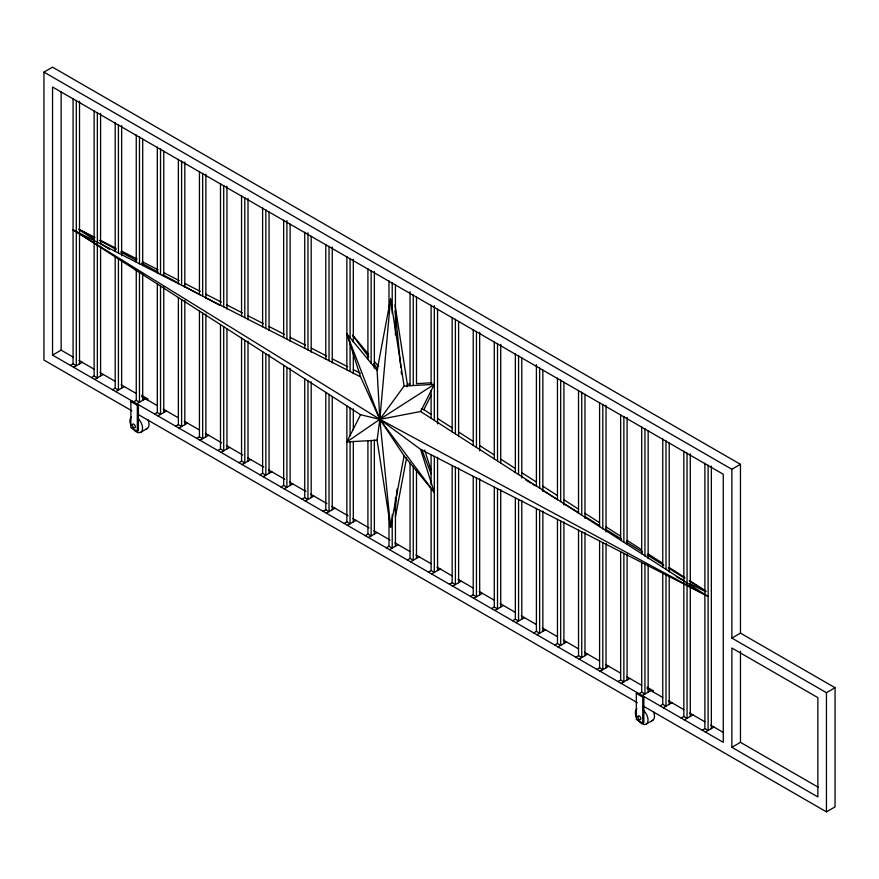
<?xml version="1.0" encoding="UTF-8"?>
<svg xmlns="http://www.w3.org/2000/svg" width="879" height="879" viewBox="0 0 879 879"><rect width="100%" height="100%" fill="white"/><g stroke="black" fill="none" stroke-linecap="round" stroke-linejoin="round"><path stroke-width="1.32" d="M377.091 440.203L346.864 441.928L379.849 419.327L404.098 386.046L390.595 298.937L379.849 419.327L377.091 440.203L390.595 527.312L404.098 455.805L379.849 419.327L360.566 376.849L346.864 333.822L377.091 370.455L379.849 419.327L390.595 527.312M395.143 510.567L397.077 488.922M406.977 386.793L407.329 384.189L395.023 304.881M377.091 370.455L390.595 298.937M395.429 516.918L406.57 457.959M346.864 441.928L360.566 414.723L379.849 419.327L708.111 596.445L420.623 411.526L379.849 419.327L73.067 229.804L360.566 376.849M420.623 411.526L434.325 384.321L404.098 386.046M421.283 409.054L423.854 409.669L431.248 394.979M434.325 384.321L379.849 419.327L434.325 492.427L420.623 449.4L379.849 419.327L346.864 333.822M131.949 410.878L43.95 360.071L43.95 72.122L52.553 67.156L740.459 464.321L740.459 633.122L835.05 687.73L835.05 806.878L826.447 811.844L643.307 706.112M52.553 355.105L723.263 742.337L723.263 474.253L52.553 87.021L52.553 355.105L61.145 350.139L73.034 357.006M70.386 365.4L73.067 363.851L76.297 365.708L76.297 100.36M73.605 367.268L82.208 362.302M91.449 377.563L94.13 376.014L97.36 377.871L97.36 112.512M94.668 379.42L103.272 374.454M112.501 389.716L115.193 388.166L118.423 390.034L118.423 258.975M115.731 391.584L124.335 386.617M130.883 401.571L137.333 405.296L138.399 404.67L138.399 430.732L137.333 431.358L130.883 427.633L130.883 401.571L131.96 400.945M133.564 401.879L136.256 400.33L139.475 402.186L139.475 272.523M136.794 403.747L145.387 398.78M147.002 399.703L148.079 399.088L141.629 395.363M154.627 414.042L157.319 412.493L160.538 414.35L160.538 286.071M157.857 415.899L166.45 410.932M141.003 432.116L147.452 428.392M175.69 426.194L178.371 424.645L181.601 426.513L181.601 299.618M178.909 428.062L187.513 423.096M196.753 438.357L199.434 436.808L202.664 438.665L202.664 313.166M199.972 440.214L208.576 435.259M217.805 450.52L220.497 448.96L223.716 450.828L223.716 326.702M221.036 452.377L229.628 447.411M238.868 462.673L241.56 461.123L244.78 462.991L244.78 340.25M242.099 464.541L250.691 459.574M259.931 474.836L262.612 473.287L265.843 475.143L265.843 353.797M263.151 476.693L271.754 471.737M280.994 486.999L283.675 485.439L286.906 487.307L286.906 367.345M284.214 488.856L292.817 483.889M302.046 499.151L304.738 497.602L307.969 499.459L307.969 380.893M305.277 501.019L313.88 496.053M323.109 511.314L325.801 509.765L329.021 511.622L329.021 394.44M326.34 513.171L334.932 508.216M344.172 523.477L346.864 521.917L350.084 523.785L350.084 441.752M347.403 525.334L355.995 520.368M365.235 535.63L367.916 534.08L371.147 535.937L371.147 440.544M368.455 537.498L377.058 532.531M386.299 547.793L388.979 546.244L392.21 548.1L392.21 514.665M389.518 549.65L398.121 544.683M407.351 559.945L410.043 558.396L413.262 560.264L413.262 466.914M410.581 561.813L419.173 556.846M428.414 572.108L431.106 570.559L434.325 572.416L434.325 456.41M431.644 573.976L440.236 569.01M449.477 584.271L452.169 582.722L455.388 584.579L455.388 467.178M452.696 586.128L461.299 581.162M470.54 596.423L473.221 594.874L476.451 596.742L476.451 477.956M473.759 598.291L482.362 593.325M43.95 72.122L731.866 469.287L740.459 464.321M491.603 608.587L494.284 607.037L497.514 608.894L497.514 488.724M494.822 610.444L503.425 605.488M512.655 620.75L515.347 619.19L518.566 621.057L518.566 499.503M515.885 622.607L524.477 617.64M533.718 632.902L536.41 631.353L539.629 633.221L539.629 510.27M536.948 634.77L545.54 629.803M554.781 645.065L557.462 643.516L560.692 645.373L560.692 521.038M558 646.922L566.603 641.967M575.844 657.228L578.525 655.668L581.755 657.536L581.755 531.817M579.063 659.085L587.666 654.119M596.896 669.38L599.588 667.831L602.807 669.688L602.807 542.585M600.126 671.248L608.718 666.282M617.959 681.544L620.651 679.994L623.87 681.851L623.87 553.352M621.189 683.401L629.782 678.445M636.33 693.388L642.78 697.113L643.857 696.498L643.857 722.56L642.78 723.175L636.33 719.451L636.33 693.388L637.407 692.773M731.866 469.287L731.866 638.077L740.459 633.122M639.022 693.707L641.714 692.147L644.933 694.014L644.933 564.131M642.241 695.564L650.845 690.597M652.46 691.531L653.536 690.905L647.087 687.191M660.085 705.859L662.766 704.31L665.996 706.167L665.996 574.899M663.304 707.727L671.908 702.76M646.461 723.933L652.91 720.209M681.148 718.022L683.829 716.473L687.059 718.33L687.059 452.982M684.367 719.879L692.971 714.913M702.2 730.174L704.892 728.625L708.111 730.493L708.111 465.134M705.43 732.042L714.023 727.076M731.866 747.304L817.855 796.945L817.855 697.651L731.866 648.01L731.866 747.304L740.459 742.337L818.206 787.221M731.866 638.077L826.447 692.696L835.05 687.73M407.329 384.189L409.702 384.046M431.776 382.783L416.492 383.662L416.492 297.179M79.517 229.595L94.976 237.506M100.58 240.363L116.039 248.274M121.643 251.141L137.102 259.041M142.706 261.909L158.165 269.82M163.769 272.677L179.217 280.588M184.821 283.456L200.28 291.356M205.884 294.223L221.343 302.134M226.947 305.002L242.406 312.902M248.01 315.77L263.469 323.67M269.062 326.538L284.521 334.449M290.125 337.316L305.584 345.216M311.188 348.084L326.647 355.995M332.251 358.852L347.71 366.763M353.314 369.63L360.291 373.201M676.358 576.69L683.488 580.338M690.279 583.81L705.738 591.721M420.623 449.4L708.111 596.445M78.714 229.243L94.405 237.715M99.228 240.319L116.127 249.438M120.61 251.954L136.641 260.503M141.464 263.107L158.363 272.226M162.901 274.764L178.876 283.291M183.711 285.895L200.357 294.959M205.192 297.563L219.915 305.431M78.989 360.434L94.097 369.169M100.041 372.597L115.16 381.321M121.104 384.76L136.223 393.484M141.629 396.605L157.286 405.648M163.23 409.076L178.338 417.8M184.282 421.239L199.401 429.963M205.345 433.391L221.651 442.807M226.408 445.554L242.714 454.97M247.471 457.706L263.777 467.123M268.534 469.869L284.829 479.286M289.587 482.033L305.892 491.438M310.65 494.185L326.955 503.601M331.713 506.348L348.018 515.764M352.776 518.511L369.081 527.916M373.828 530.663L390.133 540.08M394.891 542.826L410.01 551.551M415.954 554.99L431.073 563.714M437.017 567.142L452.125 575.877M458.08 579.305L473.188 588.029M479.132 591.468L494.251 600.192M500.195 603.62L515.314 612.344M521.258 615.783L536.377 624.508M542.321 627.936L557.429 636.671M563.373 640.099L578.492 648.823M584.436 652.262L599.555 660.986M605.499 664.414L620.618 673.149M626.562 676.577L641.67 685.301M647.087 688.422L662.733 697.465M668.677 700.893L683.796 709.628M689.74 713.056L704.859 721.78M710.803 725.219L723.538 732.57M137.893 414.306L637.363 702.673M525.873 480L530.652 483.01M532.872 484.329L535.212 485.768M542.211 490.097L557.506 499.613M563.351 503.217L578.525 512.6M585.37 516.753L599.533 525.598M605.191 529.004L621.519 539.091M626.189 541.98L642.516 552.067M647.186 554.946L663.755 565.296M668.183 567.922L684.763 578.283M689.18 580.887L705.782 591.281M423.854 409.669L431.182 414.383M437.555 418.481L452.048 427.798M458.607 432.028L473.1 441.346M479.67 445.576L494.163 454.893M500.733 459.113L515.226 468.441M521.796 472.66L536.289 481.989M542.859 486.208L557.352 495.536M563.911 499.755L578.404 509.084M584.974 513.303L599.467 522.62M606.038 526.851L620.53 536.168M627.101 540.398L641.593 549.716M648.153 553.946L662.645 563.263M669.216 567.493L684.829 577.525M690.279 581.041L705.881 591.073M79.517 230.023L94.009 239.341M109.501 249.306L100.58 243.571L100.58 113.38M73.067 229.804L360.566 414.723M353.314 335.866L368.598 354.391M374.366 361.39L378.618 366.532M404.098 455.805L434.325 492.427M352.523 335.229L368.784 357.05M373.663 363.598L377.728 369.059M421.799 449.729L431.149 473.979M424.656 450.07L431.106 470.32M395.165 310.573L400.802 367.268M401.209 371.312L401.472 374.014M826.447 692.696L826.447 811.844M740.459 651.207L740.459 742.337M711.342 466.013L711.342 728.625M704.892 463.266L704.892 728.625M690.279 453.85L690.279 716.473M683.829 451.114L683.829 716.473M669.216 443.06L669.216 571.932M669.216 575.778L669.216 704.31M665.996 440.818L665.996 569.35M662.766 438.951L662.766 567.274M662.766 573.251L662.766 704.31M648.153 430.897L648.153 558.703M648.153 564.999L648.153 692.147M644.933 428.655L644.933 555.803M642.78 697.113L642.78 723.175M641.714 426.787L641.714 553.726M641.714 562.483L641.714 692.147M627.101 417.371L627.101 544.101M627.101 554.231L627.101 679.994M623.87 416.503L623.87 542.255M620.651 414.635L620.651 540.189M620.651 551.704L620.651 679.994M606.038 405.208L606.038 531.894M606.038 543.453L606.038 667.831M602.807 404.34L602.807 528.708M599.588 402.472L599.588 526.642M599.588 540.937L599.588 667.831M584.974 394.418L584.974 518.423M584.974 532.685L584.974 655.668M581.755 392.177L581.755 515.171M578.525 390.309L578.525 513.094M578.525 530.169L578.525 655.668M563.911 382.255L563.911 504.942M563.911 521.917L563.911 643.516M560.692 380.014L560.692 501.623M557.462 378.157L557.462 499.547M557.462 519.39L557.462 643.516M542.859 370.092L542.859 491.438M542.859 511.138L542.859 631.353M539.629 367.861L539.629 488.076M536.41 364.631L536.41 485.999M536.41 508.622L536.41 631.353M521.796 357.94L521.796 477.923M521.796 500.371L521.796 619.19M518.566 355.698L518.566 474.528M515.347 353.83L515.347 472.452M515.347 497.855L515.347 619.19M500.733 344.414L500.733 463.079M500.733 489.592L500.733 607.037M497.514 343.535L497.514 460.981M494.284 341.678L494.284 458.904M494.284 487.076L494.284 607.037M479.67 332.251L479.67 450.883M479.67 478.824L479.67 594.874M476.451 331.383L476.451 447.433M473.221 329.515L473.221 445.356M473.221 476.308L473.221 594.874M458.607 321.45L458.607 436.017M458.607 468.057L458.607 582.722M455.388 319.22L455.388 433.885M452.169 317.352L452.169 431.809M452.169 465.529L452.169 582.722M437.555 309.243L437.555 423.821M437.555 457.223L437.555 570.559M434.325 305.683L434.325 420.338M431.106 305.2L431.106 384.508M431.106 390.715L431.106 418.261M431.106 454.762L431.106 484.79M431.106 488.526L431.106 570.559M416.492 469.166L416.492 558.396M413.262 294.915L413.262 385.518M410.043 291.674L410.043 385.705M410.043 463.002L410.043 558.396M395.429 284.818L395.429 334.855M395.429 497.756L395.429 546.244M392.21 282.675L392.21 313.44M388.979 280.819L388.979 307.474M388.979 516.918L388.979 546.244M374.366 271.446L374.366 368.169M374.366 440.049L374.366 534.08M371.147 270.578L371.147 363.247M367.916 268.732L367.916 359.346M367.916 440.731L367.916 534.08M353.314 259.305L353.314 342.085M353.314 352.578L353.314 373.685M353.314 408.746L353.314 429.732M353.314 441.258L353.314 521.917M350.084 258.426L350.084 337.723M350.084 341.459L350.084 371.487M350.084 407.988L350.084 435.534M346.864 256.547L346.864 369.839M346.864 405.911L346.864 521.917M332.251 247.12L332.251 362.906M332.251 396.671L332.251 509.765M329.021 246.263L329.021 360.72M325.801 244.406L325.801 359.071M325.801 392.364L325.801 509.765M311.188 236.33L311.188 352.116M311.188 381.761L311.188 497.602M307.969 232.737L307.969 349.941M304.738 232.243L304.738 348.293M304.738 378.816L304.738 497.602M290.125 224.167L290.125 341.338M290.125 368.213L290.125 485.439M286.906 220.574L286.906 339.173M283.675 220.091L283.675 337.525M283.675 365.268L283.675 485.439M269.062 212.015L269.062 330.548M269.062 354.666L269.062 473.287M265.843 209.784L265.843 328.405M262.612 207.927L262.612 326.757M262.612 351.721L262.612 473.287M248.01 198.489L248.01 319.758M248.01 341.118L248.01 461.123M244.78 197.621L244.78 317.627M241.56 195.764L241.56 315.979M241.56 338.184L241.56 461.123M226.947 186.337L226.947 308.968M226.947 328.933L226.947 448.96M223.716 185.469L223.716 306.859M220.497 183.612L220.497 305.211M220.497 324.637L220.497 448.96M205.884 174.174L205.884 298.168M205.884 314.023L205.884 436.808M202.664 173.306L202.664 296.091M199.434 171.449L199.434 294.443M199.434 311.089L199.434 436.808M184.821 162.011L184.821 287.356M184.821 300.486L184.821 424.645M181.601 161.154L181.601 285.312M178.371 159.297L178.371 283.664M178.371 297.541L178.371 424.645M163.769 151.221L163.769 276.522M163.769 286.939L163.769 412.493M160.538 148.99L160.538 274.545M157.319 147.134L157.319 272.897M157.319 283.994L157.319 412.493M142.706 139.069L142.706 265.656M142.706 273.391L142.706 400.33M139.475 136.827L139.475 263.766M137.333 405.296L137.333 431.358M136.256 134.97L136.256 262.118M136.256 270.446L136.256 400.33M121.643 125.543L121.643 255.921M121.643 259.843L121.643 388.166M118.423 124.675L118.423 252.998M115.193 122.818L115.193 251.35M115.193 256.899L115.193 388.166M100.58 246.296L100.58 376.014M94.13 110.655L94.13 376.014M79.517 101.228L79.517 363.851M73.067 98.503L73.067 363.851M61.145 91.625L61.145 350.139M642.956 709.902A8.955 5.175 60 0 1 647.384 722.879A8.955 5.175 60 0 1 637.517 719.418M636.429 717.352A8.955 5.175 60 0 1 636.956 708.771M653.438 711.627A8.955 5.175 60 0 1 651.669 720.747M642.978 716.11A2.154 1.242 60 0 1 643.065 717.923M137.509 418.085A8.955 5.175 60 0 1 141.926 431.062A8.955 5.175 60 0 1 132.07 427.601M130.982 425.535A8.955 5.175 60 0 1 131.498 416.954M147.98 419.799A8.955 5.175 60 0 1 146.211 428.93M137.52 424.293A2.154 1.242 60 0 1 137.618 426.095M637.769 716.989A2.154 1.242 60 0 0 640.132 719.692A2.154 1.242 60 0 0 639.967 716.572A2.154 1.242 60 0 0 637.769 716.989M132.322 425.161A2.154 1.242 60 0 0 134.674 427.875A2.154 1.242 60 0 0 134.509 424.744A2.154 1.242 60 0 0 132.322 425.161"/></g></svg>
